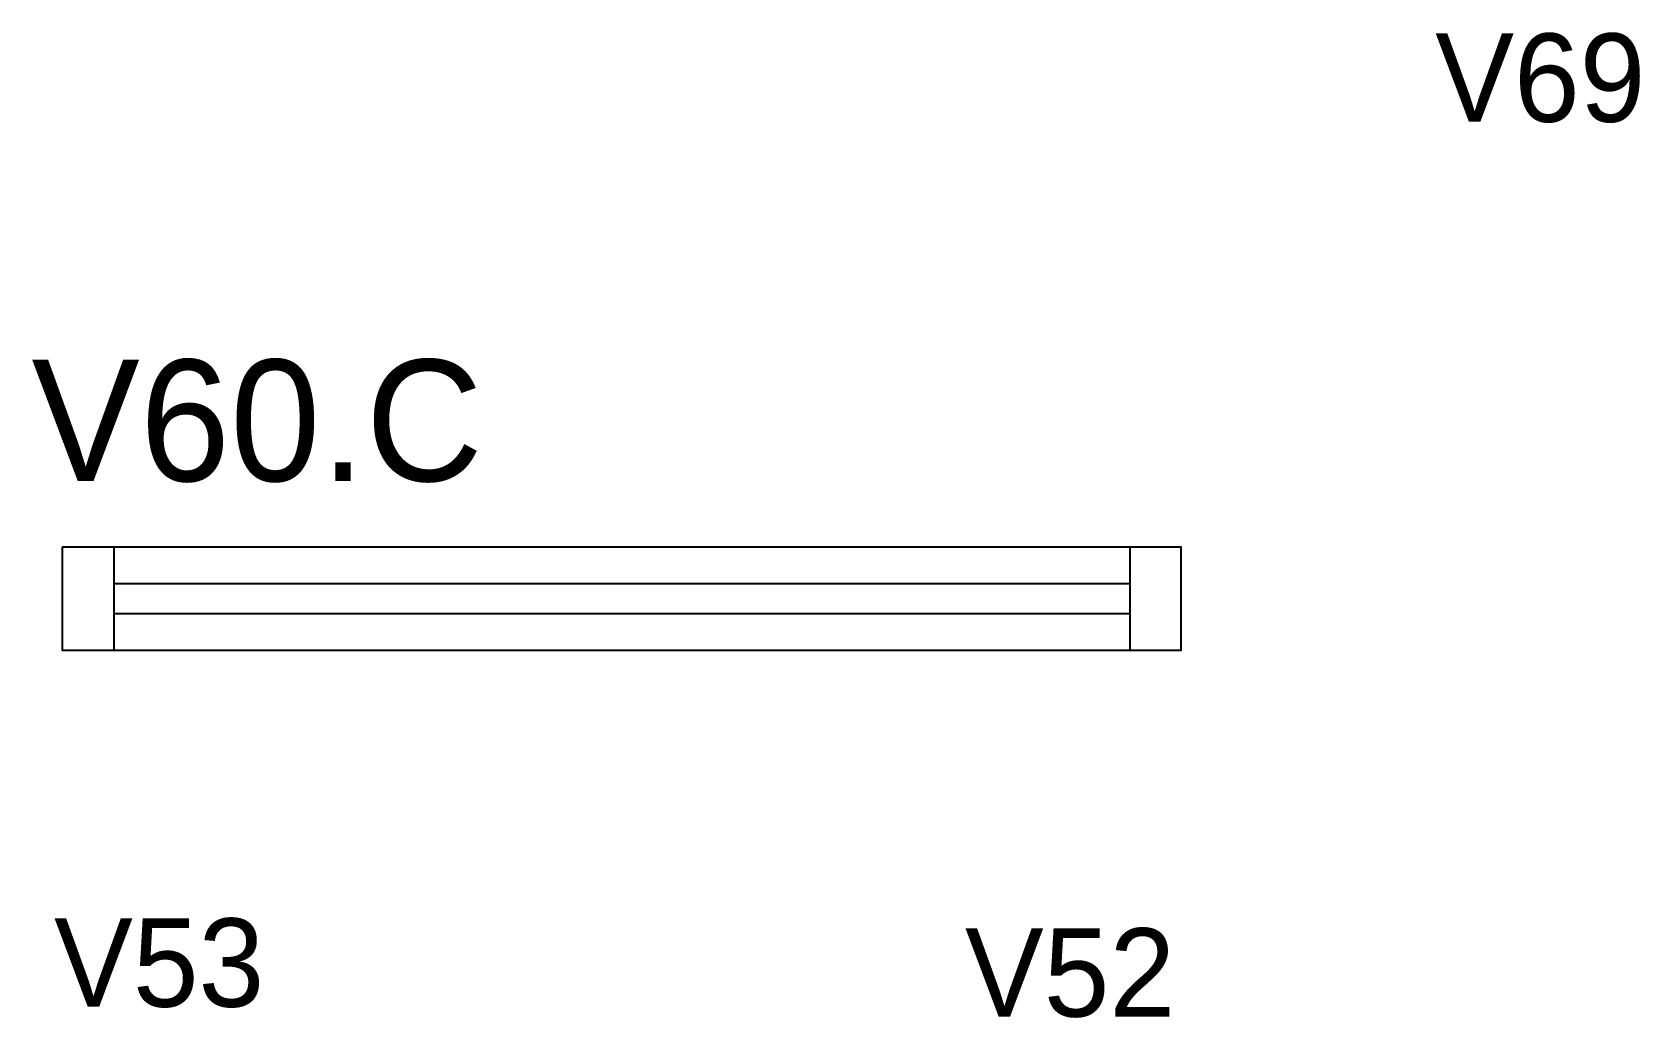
# Model space of a CAD drawing. Header units: metres. Extents: x 4771 to 5409, y 158 to 292.
# Drawn here: x 4771.2 to 4989.5, y 158 to 291.9 of the extents above; entities outside this region: 1.
import ezdxf

# ---------------------------------------------------------------- set-up
doc = ezdxf.new("R2010")
doc.units = ezdxf.units.M
for name, color, linetype in [('5', 7, 'Continuous'), ('NOMENCLATURA', 7, 'Continuous'), ('Painéis', 7, 'Continuous'), ('SARR_2.2x7', 7, 'Continuous'), ('SARR_EDITAR', 7, 'Continuous')]:
    doc.layers.add(name, color=color, linetype=linetype)

msp = doc.modelspace()

# ---------------------------------------------------------------- linework, layer by layer
at = {"layer": 'Painéis', "color": 7, "lineweight": 25}
msp.add_lwpolyline([(4775.24, 221.9), (4775.24, 207.9), (4927.24, 207.9), (4927.24, 221.9), (4775.24, 221.9)], dxfattribs=at)
at = {"layer": 'SARR_2.2x7', "color": 7, "lineweight": 25}
for p, q in [((4782.24, 221.9), (4782.24, 207.9)), ((4920.24, 221.9), (4920.24, 207.9))]:
    msp.add_line(p, q, dxfattribs=at)
at = {"layer": 'SARR_EDITAR', "color": 7, "lineweight": 25}
for p, q in [((4920.24, 216.9), (4782.24, 216.9)), ((4782.24, 212.9), (4920.24, 212.9))]:
    msp.add_line(p, q, dxfattribs=at)

# ---------------------------------------------------------------- texts
at = {"layer": '5', "color": 7, "lineweight": 25}
for s, p in [('V69', (4961.74, 279.68)), ('V71', (5381.46, 279.68)), ('V53', (4774.13, 159.47)), ('V52', (4897.86, 158.13))]:
    msp.add_text(s, height=12, dxfattribs=at).set_placement(p)
at = {"layer": 'NOMENCLATURA', "color": 7, "lineweight": 25}
msp.add_text('V60.C', height=16.5, dxfattribs=at).set_placement((4771.06, 230.87))

doc.saveas('drawing.dxf')
